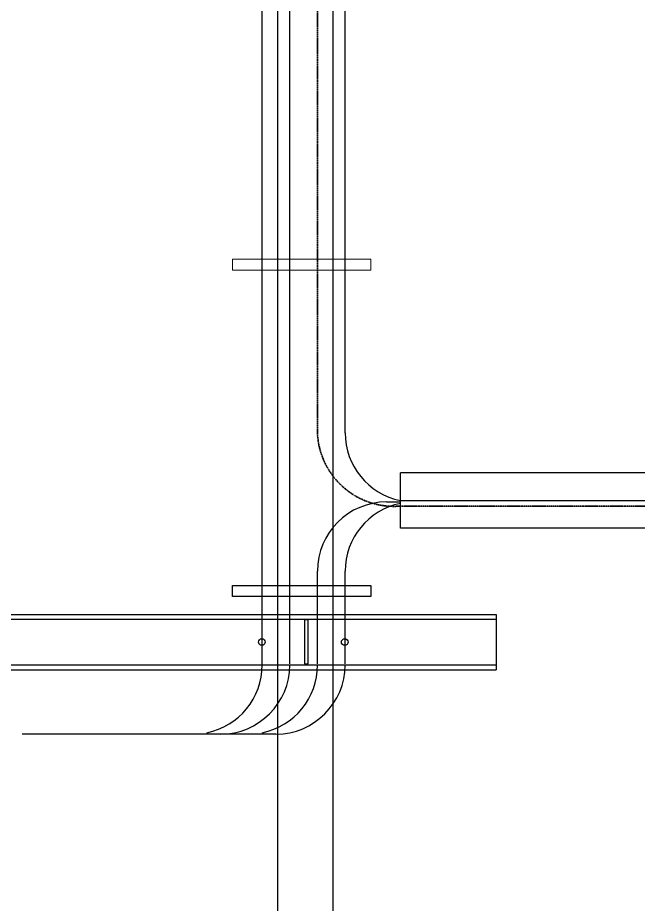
# Model space of a CAD drawing. Header units: millimetres. Extents: x -139278 to 641613, y -260926 to 217780.
# Drawn here: x 135545 to 136667, y 7132 to 8735 of the extents above; entities that cross this region are included whole.
import ezdxf

# ---------------------------------------------------------------- set-up
doc = ezdxf.new("R2010")
doc.units = ezdxf.units.MM
doc.linetypes.add('ACAD_ISO13W100', pattern=[36, 12, -3, 12, -3, 0, -3, 0, -3])
doc.layers.add('00_Legende', color=7, linetype='Continuous', lineweight=18)
doc.layers.add('10_31_Kabel_Feeder', color=21, linetype='ACAD_ISO13W100', lineweight=35)

msp = doc.modelspace()

# ---------------------------------------------------------------- linework, layer by layer
at = {"ltscale": 4}
for p, q in [((136037.194, 7566.914), (136037.194, 26769.292)), ((135987.21, 7564.908), (135987.194, 26719.292)), ((136137.194, 7984.556), (136137.194, 26719.292)), ((136212.194, 7859.556), (136237.125, 7859.556)), ((142094.948, 7861.854), (136237.125, 7861.854)), ((136087.194, 7566.914), (136087.194, 7734.556)), ((136137.194, 7566.913), (136137.194, 7734.556)), ((136012.21, 7439.908), (135553.128, 7439.908))]:
    msp.add_line(p, q, dxfattribs=at)
for p, q in [((136015.571, 8548.216), (136015.571, 21343.372)), ((136115.571, 8548.216), (136115.571, 20934.413)), ((136015.571, 6554.931), (136015.571, 8548.216)), ((136115.571, 6552.254), (136115.571, 8548.216)), ((136237.125, 7812.264), (136237.125, 7912.264)), ((142148.213, 7912.264), (136237.125, 7912.264)), ((142148.213, 7812.264), (136237.125, 7812.264)), ((135370.465, 7656.408), (136409.974, 7656.408)), ((135370.465, 7647.908), (136409.974, 7647.908)), ((136409.974, 7656.408), (136409.974, 7556.408)), ((135370.465, 7564.908), (136409.974, 7564.908)), ((135370.465, 7556.408), (136409.974, 7556.408))]:
    msp.add_line(p, q)
for points in [[(135933.888, 7688.568), (135933.888, 7708.568), (136183.888, 7708.568), (136183.888, 7688.568)], [(136070.577, 7646.587), (136063.919, 7646.587), (136063.919, 7566.956), (136070.577, 7566.956)]]:
    msp.add_lwpolyline(points, close=True)
for centre in [(135986.462, 7606.408), (136136.462, 7606.408)]:
    msp.add_circle(centre, 6)
for centre, start, end in [((136262.194, 7984.556), 180, 258.43097), ((136212.194, 7734.556), 90, 180), ((136262.194, 7734.556), 101.56903, 180), ((135862.21, 7564.908), 281.56903, 0), ((135912.21, 7564.908), 270, 0), ((135962.21, 7564.908), 281.56903, 0), ((136012.21, 7564.908), 270, 0)]:
    msp.add_arc(centre, 125, start, end, dxfattribs=at)
at = {"layer": '00_Legende', "color": 5}
msp.add_lwpolyline([(135933.888, 8278.568), (135933.888, 8298.568), (136183.888, 8298.568), (136183.888, 8278.568)], close=True, dxfattribs=at)
at = {"layer": '10_31_Kabel_Feeder', "color": 5, "ltscale": 0.1}
for p, q in [((136087.194, 7984.556), (136087.194, 26769.292)), ((141994.948, 7852.105), (136237.125, 7852.105))]:
    msp.add_line(p, q, dxfattribs=at)
msp.add_arc((136225.552, 7990.089), 138.468, 182.290071, 274.794533, dxfattribs=at)

doc.saveas('drawing.dxf')
